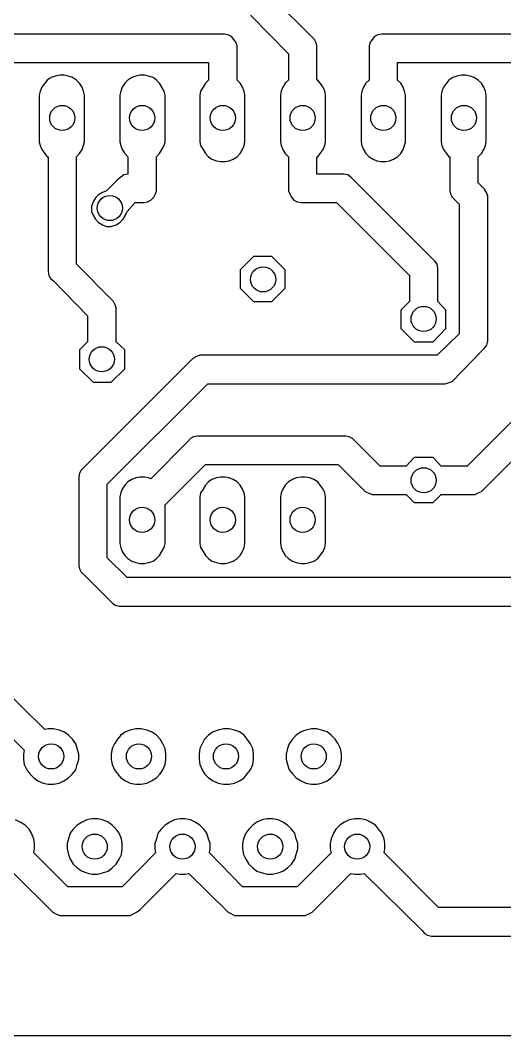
# Model space of a CAD drawing. Extents: x -4463 to -4217, y -2637 to -2584.
# Drawn here: x -4410.53 to -4395.13, y -2637.39 to -2605.13 of the extents above; entities that cross this region are included whole.
import ezdxf

# ---------------------------------------------------------------- set-up
doc = ezdxf.new("R2010")
doc.units = 0
doc.header["$MEASUREMENT"] = 0
for name, color, linetype in [('OBRYS', 7, 'Continuous'), ('SCIEZKI', 3, 'Continuous'), ('WIERCENIA', 10, 'Continuous')]:
    doc.layers.add(name, color=color, linetype=linetype)

msp = doc.modelspace()

# ---------------------------------------------------------------- linework, layer by layer
at = {"layer": 'OBRYS'}
msp.add_line((-4346.426, -2637.392), (-4461.793, -2637.392), dxfattribs=at)
msp.add_line((-4346.426, -2637.392), (-4461.793, -2637.392), dxfattribs=at)
at = {"layer": 'SCIEZKI'}
for p, q in [((-4401.18, -2605.74), (-4402.764, -2604.157)), ((-4403.217, -2604.961), (-4402.01, -2606.193)), ((-4404.046, -2605.565), (-4419.508, -2605.565)), ((-4403.921, -2605.59), (-4404.046, -2605.565)), ((-4403.82, -2605.64), (-4403.921, -2605.59)), ((-4403.745, -2605.74), (-4403.82, -2605.64)), ((-4403.669, -2605.841), (-4403.745, -2605.74)), ((-4401.13, -2605.841), (-4401.18, -2605.74)), ((-4399.345, -2605.74), (-4399.421, -2605.841)), ((-4399.27, -2605.64), (-4399.345, -2605.74)), ((-4399.169, -2605.59), (-4399.27, -2605.64)), ((-4399.044, -2605.565), (-4399.169, -2605.59)), ((-4391.678, -2605.565), (-4399.044, -2605.565)), ((-4403.644, -2605.942), (-4403.669, -2605.841)), ((-4403.644, -2607.023), (-4403.644, -2605.942)), ((-4401.105, -2605.942), (-4401.13, -2605.841)), ((-4401.105, -2607.023), (-4401.105, -2605.942)), ((-4399.421, -2605.841), (-4399.446, -2605.942)), ((-4399.446, -2605.942), (-4399.446, -2607.023)), ((-4402.01, -2606.193), (-4402.01, -2607.023)), ((-4419.256, -2606.47), (-4404.549, -2606.47)), ((-4404.549, -2606.47), (-4404.549, -2607.023)), ((-4398.541, -2607.023), (-4398.541, -2606.47)), ((-4398.541, -2606.47), (-4391.426, -2606.47)), ((-4409.678, -2607.023), (-4409.753, -2607.123)), ((-4409.552, -2606.947), (-4409.678, -2607.023)), ((-4409.426, -2606.897), (-4409.552, -2606.947)), ((-4409.276, -2606.872), (-4409.426, -2606.897)), ((-4409.15, -2606.872), (-4409.276, -2606.872)), ((-4408.999, -2606.897), (-4409.15, -2606.872)), ((-4408.873, -2606.947), (-4408.999, -2606.897)), ((-4408.748, -2607.023), (-4408.873, -2606.947)), ((-4408.647, -2607.123), (-4408.748, -2607.023)), ((-4407.114, -2607.023), (-4407.214, -2607.123)), ((-4406.988, -2606.947), (-4407.114, -2607.023)), ((-4406.862, -2606.897), (-4406.988, -2606.947)), ((-4406.736, -2606.872), (-4406.862, -2606.897)), ((-4406.586, -2606.872), (-4406.736, -2606.872)), ((-4406.46, -2606.897), (-4406.586, -2606.872)), ((-4406.309, -2606.947), (-4406.46, -2606.897)), ((-4406.208, -2607.023), (-4406.309, -2606.947)), ((-4406.108, -2607.123), (-4406.208, -2607.023)), ((-4404.549, -2607.023), (-4404.65, -2607.123)), ((-4404.549, -2607.023), (-4404.549, -2607.023)), ((-4403.544, -2607.123), (-4403.644, -2607.023)), ((-4403.644, -2607.023), (-4403.644, -2607.023)), ((-4402.01, -2607.023), (-4402.111, -2607.123)), ((-4402.01, -2607.023), (-4402.01, -2607.023)), ((-4401.08, -2607.023), (-4401.105, -2607.023)), ((-4401.005, -2607.123), (-4401.08, -2607.023)), ((-4399.446, -2607.023), (-4399.546, -2607.123)), ((-4399.446, -2607.023), (-4399.446, -2607.023)), ((-4398.44, -2607.123), (-4398.541, -2607.023)), ((-4398.541, -2607.023), (-4398.541, -2607.023)), ((-4396.907, -2607.023), (-4396.982, -2607.123)), ((-4396.781, -2606.947), (-4396.907, -2607.023)), ((-4396.655, -2606.897), (-4396.781, -2606.947)), ((-4396.504, -2606.872), (-4396.655, -2606.897)), ((-4396.379, -2606.872), (-4396.504, -2606.872)), ((-4396.228, -2606.897), (-4396.379, -2606.872)), ((-4396.102, -2606.947), (-4396.228, -2606.897)), ((-4395.977, -2607.023), (-4396.102, -2606.947)), ((-4395.876, -2607.123), (-4395.977, -2607.023)), ((-4409.904, -2607.375), (-4409.929, -2607.5)), ((-4409.854, -2607.249), (-4409.904, -2607.375)), ((-4409.753, -2607.123), (-4409.854, -2607.249)), ((-4408.572, -2607.249), (-4408.647, -2607.123)), ((-4408.521, -2607.375), (-4408.572, -2607.249)), ((-4408.496, -2607.5), (-4408.521, -2607.375)), ((-4407.34, -2607.375), (-4407.365, -2607.5)), ((-4407.29, -2607.249), (-4407.34, -2607.375)), ((-4407.214, -2607.123), (-4407.29, -2607.249)), ((-4406.033, -2607.249), (-4406.108, -2607.123)), ((-4405.957, -2607.375), (-4406.033, -2607.249)), ((-4405.932, -2607.5), (-4405.957, -2607.375)), ((-4404.801, -2607.375), (-4404.826, -2607.5)), ((-4404.725, -2607.249), (-4404.801, -2607.375)), ((-4404.65, -2607.123), (-4404.725, -2607.249)), ((-4403.468, -2607.249), (-4403.544, -2607.123)), ((-4403.418, -2607.375), (-4403.468, -2607.249)), ((-4403.393, -2607.5), (-4403.418, -2607.375)), ((-4402.236, -2607.375), (-4402.262, -2607.5)), ((-4402.186, -2607.249), (-4402.236, -2607.375)), ((-4402.111, -2607.123), (-4402.186, -2607.249)), ((-4400.904, -2607.249), (-4401.005, -2607.123)), ((-4400.854, -2607.375), (-4400.904, -2607.249)), ((-4400.829, -2607.5), (-4400.854, -2607.375)), ((-4399.672, -2607.375), (-4399.697, -2607.5)), ((-4399.622, -2607.249), (-4399.672, -2607.375)), ((-4399.546, -2607.123), (-4399.622, -2607.249)), ((-4398.365, -2607.249), (-4398.44, -2607.123)), ((-4398.315, -2607.375), (-4398.365, -2607.249)), ((-4398.289, -2607.5), (-4398.315, -2607.375)), ((-4397.133, -2607.375), (-4397.158, -2607.5)), ((-4397.083, -2607.249), (-4397.133, -2607.375)), ((-4396.982, -2607.123), (-4397.083, -2607.249)), ((-4395.801, -2607.249), (-4395.876, -2607.123)), ((-4395.75, -2607.375), (-4395.801, -2607.249)), ((-4395.725, -2607.5), (-4395.75, -2607.375)), ((-4409.929, -2607.5), (-4409.929, -2608.984)), ((-4408.496, -2608.984), (-4408.496, -2607.5)), ((-4407.365, -2607.5), (-4407.365, -2608.984)), ((-4405.932, -2608.984), (-4405.932, -2607.5)), ((-4404.826, -2607.5), (-4404.826, -2608.984)), ((-4403.393, -2608.984), (-4403.393, -2607.5)), ((-4402.262, -2607.5), (-4402.262, -2608.984)), ((-4400.829, -2608.984), (-4400.829, -2607.5)), ((-4399.697, -2607.5), (-4399.697, -2608.984)), ((-4398.289, -2608.984), (-4398.289, -2607.5)), ((-4397.158, -2607.5), (-4397.158, -2608.984)), ((-4395.725, -2608.984), (-4395.725, -2607.5)), ((-4409.929, -2608.984), (-4409.904, -2609.109)), ((-4408.521, -2609.109), (-4408.496, -2608.984)), ((-4408.496, -2608.984), (-4408.496, -2608.984)), ((-4407.365, -2608.984), (-4407.34, -2609.109)), ((-4405.957, -2609.109), (-4405.932, -2608.984)), ((-4405.932, -2608.984), (-4405.932, -2608.984)), ((-4404.826, -2608.984), (-4404.801, -2609.109)), ((-4403.418, -2609.109), (-4403.393, -2608.984)), ((-4402.262, -2608.984), (-4402.236, -2609.109)), ((-4400.854, -2609.109), (-4400.829, -2608.984)), ((-4399.697, -2608.984), (-4399.672, -2609.109)), ((-4398.315, -2609.109), (-4398.289, -2608.984)), ((-4398.289, -2608.984), (-4398.289, -2608.984)), ((-4397.158, -2608.984), (-4397.133, -2609.109)), ((-4395.75, -2609.109), (-4395.725, -2608.984)), ((-4409.904, -2609.109), (-4409.854, -2609.235)), ((-4409.854, -2609.235), (-4409.753, -2609.361)), ((-4408.647, -2609.361), (-4408.572, -2609.235)), ((-4408.572, -2609.235), (-4408.521, -2609.109)), ((-4407.34, -2609.109), (-4407.29, -2609.235)), ((-4407.29, -2609.235), (-4407.214, -2609.361)), ((-4406.108, -2609.361), (-4406.033, -2609.235)), ((-4406.033, -2609.235), (-4405.957, -2609.109)), ((-4404.801, -2609.109), (-4404.725, -2609.235)), ((-4404.725, -2609.235), (-4404.65, -2609.361)), ((-4403.544, -2609.361), (-4403.468, -2609.235)), ((-4403.468, -2609.235), (-4403.418, -2609.109)), ((-4402.236, -2609.109), (-4402.186, -2609.235)), ((-4402.186, -2609.235), (-4402.111, -2609.361)), ((-4401.005, -2609.361), (-4400.904, -2609.235)), ((-4400.904, -2609.235), (-4400.854, -2609.109)), ((-4399.672, -2609.109), (-4399.622, -2609.235)), ((-4399.622, -2609.235), (-4399.546, -2609.361)), ((-4398.44, -2609.361), (-4398.365, -2609.235)), ((-4398.365, -2609.235), (-4398.315, -2609.109)), ((-4397.133, -2609.109), (-4397.083, -2609.235)), ((-4397.083, -2609.235), (-4396.982, -2609.361)), ((-4395.876, -2609.361), (-4395.801, -2609.235)), ((-4395.801, -2609.235), (-4395.75, -2609.109)), ((-4409.753, -2609.361), (-4409.678, -2609.461)), ((-4409.678, -2609.461), (-4409.653, -2609.461)), ((-4409.653, -2609.461), (-4409.653, -2613.107)), ((-4408.748, -2609.461), (-4408.647, -2609.361)), ((-4408.748, -2612.88), (-4408.748, -2609.461)), ((-4408.748, -2609.461), (-4408.748, -2609.461)), ((-4407.214, -2609.361), (-4407.114, -2609.461)), ((-4407.114, -2609.461), (-4407.114, -2609.461)), ((-4407.114, -2609.461), (-4407.114, -2610.014)), ((-4406.208, -2609.461), (-4406.108, -2609.361)), ((-4406.208, -2610.542), (-4406.208, -2609.461)), ((-4406.208, -2609.461), (-4406.208, -2609.461)), ((-4404.65, -2609.361), (-4404.549, -2609.461)), ((-4404.549, -2609.461), (-4404.449, -2609.537)), ((-4404.449, -2609.537), (-4404.298, -2609.587)), ((-4404.298, -2609.587), (-4404.172, -2609.612)), ((-4404.172, -2609.612), (-4404.021, -2609.612)), ((-4404.021, -2609.612), (-4403.896, -2609.587)), ((-4403.896, -2609.587), (-4403.77, -2609.537)), ((-4403.77, -2609.537), (-4403.644, -2609.461)), ((-4403.644, -2609.461), (-4403.544, -2609.361)), ((-4402.111, -2609.361), (-4402.01, -2609.461)), ((-4402.01, -2609.461), (-4402.01, -2609.461)), ((-4402.01, -2609.461), (-4402.01, -2610.542)), ((-4401.105, -2610.014), (-4401.105, -2609.461)), ((-4401.105, -2609.461), (-4401.08, -2609.461)), ((-4401.08, -2609.461), (-4401.005, -2609.361)), ((-4399.546, -2609.361), (-4399.446, -2609.461)), ((-4399.446, -2609.461), (-4399.32, -2609.537)), ((-4399.32, -2609.537), (-4399.194, -2609.587)), ((-4399.194, -2609.587), (-4399.069, -2609.612)), ((-4399.069, -2609.612), (-4398.918, -2609.612)), ((-4398.918, -2609.612), (-4398.792, -2609.587)), ((-4398.792, -2609.587), (-4398.666, -2609.537)), ((-4398.666, -2609.537), (-4398.541, -2609.461)), ((-4398.541, -2609.461), (-4398.44, -2609.361)), ((-4396.982, -2609.361), (-4396.907, -2609.461)), ((-4396.907, -2609.461), (-4396.882, -2609.461)), ((-4396.882, -2609.461), (-4396.882, -2610.542)), ((-4395.977, -2609.461), (-4395.876, -2609.361)), ((-4395.977, -2610.291), (-4395.977, -2609.461)), ((-4395.977, -2609.461), (-4395.977, -2609.461)), ((-4407.44, -2610.19), (-4407.792, -2610.542)), ((-4407.34, -2610.115), (-4407.44, -2610.19)), ((-4407.239, -2610.039), (-4407.34, -2610.115)), ((-4407.139, -2610.014), (-4407.239, -2610.039)), ((-4407.114, -2610.014), (-4407.139, -2610.014)), ((-4400.25, -2610.014), (-4401.105, -2610.014)), ((-4400.125, -2610.039), (-4400.25, -2610.014)), ((-4400.024, -2610.115), (-4400.125, -2610.039)), ((-4397.359, -2612.78), (-4400.024, -2610.115)), ((-4395.775, -2610.492), (-4395.977, -2610.291)), ((-4407.918, -2610.593), (-4408.044, -2610.668)), ((-4407.792, -2610.542), (-4407.918, -2610.593)), ((-4406.284, -2610.743), (-4406.234, -2610.643)), ((-4406.234, -2610.643), (-4406.208, -2610.542)), ((-4402.01, -2610.542), (-4401.96, -2610.643)), ((-4401.96, -2610.643), (-4401.91, -2610.743)), ((-4396.882, -2610.542), (-4396.856, -2610.643)), ((-4396.856, -2610.643), (-4396.806, -2610.743)), ((-4395.7, -2610.618), (-4395.775, -2610.492)), ((-4395.675, -2610.718), (-4395.7, -2610.618)), ((-4408.22, -2610.894), (-4408.27, -2611.045)), ((-4408.144, -2610.768), (-4408.22, -2610.894)), ((-4408.044, -2610.668), (-4408.144, -2610.768)), ((-4407.139, -2611.196), (-4406.887, -2610.919)), ((-4406.887, -2610.919), (-4406.586, -2610.919)), ((-4406.586, -2610.919), (-4406.485, -2610.894)), ((-4406.485, -2610.894), (-4406.384, -2610.844)), ((-4406.384, -2610.844), (-4406.284, -2610.743)), ((-4401.91, -2610.743), (-4401.834, -2610.844)), ((-4401.834, -2610.844), (-4401.734, -2610.894)), ((-4401.734, -2610.894), (-4401.608, -2610.919)), ((-4401.608, -2610.919), (-4400.477, -2610.919)), ((-4400.477, -2610.919), (-4398.164, -2613.232)), ((-4396.806, -2610.743), (-4396.706, -2610.844)), ((-4396.706, -2610.844), (-4396.706, -2610.844)), ((-4396.706, -2610.844), (-4396.58, -2610.97)), ((-4396.58, -2610.97), (-4396.58, -2615.093)), ((-4395.675, -2615.319), (-4395.675, -2610.718)), ((-4408.27, -2611.045), (-4408.27, -2611.196)), ((-4408.27, -2611.196), (-4408.22, -2611.322)), ((-4407.189, -2611.322), (-4407.139, -2611.196)), ((-4408.22, -2611.322), (-4408.144, -2611.447)), ((-4408.144, -2611.447), (-4408.044, -2611.548)), ((-4408.044, -2611.548), (-4407.918, -2611.623)), ((-4407.491, -2611.623), (-4407.365, -2611.548)), ((-4407.365, -2611.548), (-4407.264, -2611.447)), ((-4407.264, -2611.447), (-4407.189, -2611.322)), ((-4407.918, -2611.623), (-4407.792, -2611.674)), ((-4407.792, -2611.674), (-4407.641, -2611.674)), ((-4407.641, -2611.674), (-4407.491, -2611.623)), ((-4407.566, -2614.062), (-4408.748, -2612.88)), ((-4403.116, -2612.629), (-4403.544, -2613.056)), ((-4402.538, -2612.629), (-4403.116, -2612.629)), ((-4402.111, -2613.056), (-4402.538, -2612.629)), ((-4397.284, -2612.88), (-4397.359, -2612.78)), ((-4397.259, -2613.006), (-4397.284, -2612.88)), ((-4409.653, -2613.107), (-4409.628, -2613.232)), ((-4403.544, -2613.056), (-4403.544, -2613.634)), ((-4403.544, -2613.056), (-4403.544, -2613.056)), ((-4402.111, -2613.634), (-4402.111, -2613.056)), ((-4397.259, -2614.062), (-4397.259, -2613.006)), ((-4409.628, -2613.232), (-4409.577, -2613.333)), ((-4409.577, -2613.333), (-4409.477, -2613.408)), ((-4409.477, -2613.408), (-4408.396, -2614.514)), ((-4398.164, -2613.232), (-4398.164, -2614.062)), ((-4403.544, -2613.634), (-4403.116, -2614.062)), ((-4402.538, -2614.062), (-4402.111, -2613.634)), ((-4407.516, -2614.162), (-4407.566, -2614.062)), ((-4407.491, -2614.263), (-4407.516, -2614.162)), ((-4403.116, -2614.062), (-4402.538, -2614.062)), ((-4398.164, -2614.062), (-4398.44, -2614.338)), ((-4397.007, -2614.338), (-4397.259, -2614.062)), ((-4408.396, -2614.514), (-4408.396, -2615.344)), ((-4407.491, -2615.344), (-4407.491, -2614.263)), ((-4398.44, -2614.338), (-4398.44, -2614.917)), ((-4398.44, -2614.338), (-4398.44, -2614.338)), ((-4397.007, -2614.917), (-4397.007, -2614.338)), ((-4391.828, -2614.791), (-4396.328, -2619.291)), ((-4398.44, -2614.917), (-4398.013, -2615.344)), ((-4397.409, -2615.344), (-4397.007, -2614.917)), ((-4396.58, -2615.093), (-4397.284, -2615.771)), ((-4408.396, -2615.344), (-4408.647, -2615.595)), ((-4407.214, -2615.595), (-4407.491, -2615.344)), ((-4398.013, -2615.344), (-4397.409, -2615.344)), ((-4395.775, -2615.545), (-4395.7, -2615.445)), ((-4395.7, -2615.445), (-4395.675, -2615.319)), ((-4408.647, -2615.595), (-4408.647, -2616.199)), ((-4407.214, -2616.199), (-4407.214, -2615.595)), ((-4404.826, -2615.771), (-4404.951, -2615.822)), ((-4397.284, -2615.771), (-4404.826, -2615.771)), ((-4396.806, -2616.601), (-4395.851, -2615.621)), ((-4395.876, -2620.095), (-4391.275, -2615.52)), ((-4395.851, -2615.621), (-4395.775, -2615.545)), ((-4405.127, -2615.947), (-4408.597, -2619.417)), ((-4405.052, -2615.872), (-4405.127, -2615.947)), ((-4405.127, -2615.947), (-4405.127, -2615.947)), ((-4404.951, -2615.822), (-4405.052, -2615.872)), ((-4408.647, -2616.199), (-4408.22, -2616.626)), ((-4407.641, -2616.626), (-4407.214, -2616.199)), ((-4408.22, -2616.626), (-4407.641, -2616.626)), ((-4407.767, -2619.869), (-4404.574, -2616.676)), ((-4404.574, -2616.676), (-4397.032, -2616.676)), ((-4397.032, -2616.676), (-4396.932, -2616.651)), ((-4396.932, -2616.651), (-4396.806, -2616.601)), ((-4405.027, -2618.361), (-4405.127, -2618.411)), ((-4404.901, -2618.336), (-4405.027, -2618.361)), ((-4400.175, -2618.336), (-4404.901, -2618.336)), ((-4400.074, -2618.361), (-4400.175, -2618.336)), ((-4399.974, -2618.411), (-4400.074, -2618.361)), ((-4405.203, -2618.512), (-4406.384, -2619.693)), ((-4405.127, -2618.411), (-4405.203, -2618.512)), ((-4399.094, -2619.291), (-4399.974, -2618.411)), ((-4398.013, -2619.014), (-4398.264, -2619.291)), ((-4397.409, -2619.014), (-4398.013, -2619.014)), ((-4397.158, -2619.291), (-4397.409, -2619.014)), ((-4405.932, -2620.523), (-4404.65, -2619.241)), ((-4404.65, -2619.241), (-4400.426, -2619.241)), ((-4400.426, -2619.241), (-4399.572, -2620.095)), ((-4398.264, -2619.291), (-4399.094, -2619.291)), ((-4396.328, -2619.291), (-4397.158, -2619.291)), ((-4408.647, -2619.517), (-4408.672, -2619.618)), ((-4408.672, -2619.618), (-4408.672, -2622.459)), ((-4408.597, -2619.417), (-4408.647, -2619.517)), ((-4406.862, -2619.668), (-4406.988, -2619.718)), ((-4406.736, -2619.643), (-4406.862, -2619.668)), ((-4406.586, -2619.643), (-4406.736, -2619.643)), ((-4406.46, -2619.668), (-4406.586, -2619.643)), ((-4406.384, -2619.693), (-4406.46, -2619.668)), ((-4404.298, -2619.668), (-4404.449, -2619.718)), ((-4404.172, -2619.643), (-4404.298, -2619.668)), ((-4404.021, -2619.643), (-4404.172, -2619.643)), ((-4403.896, -2619.668), (-4404.021, -2619.643)), ((-4403.77, -2619.718), (-4403.896, -2619.668)), ((-4401.759, -2619.668), (-4401.884, -2619.718)), ((-4401.608, -2619.643), (-4401.759, -2619.668)), ((-4401.482, -2619.643), (-4401.608, -2619.643)), ((-4401.331, -2619.668), (-4401.482, -2619.643)), ((-4401.206, -2619.718), (-4401.331, -2619.668)), ((-4407.767, -2622.207), (-4407.767, -2619.869)), ((-4407.214, -2619.894), (-4407.29, -2620.02)), ((-4407.114, -2619.794), (-4407.214, -2619.894)), ((-4406.988, -2619.718), (-4407.114, -2619.794)), ((-4404.65, -2619.894), (-4404.725, -2620.02)), ((-4404.549, -2619.794), (-4404.65, -2619.894)), ((-4404.449, -2619.718), (-4404.549, -2619.794)), ((-4403.644, -2619.794), (-4403.77, -2619.718)), ((-4403.544, -2619.894), (-4403.644, -2619.794)), ((-4403.468, -2620.02), (-4403.544, -2619.894)), ((-4402.111, -2619.894), (-4402.186, -2620.02)), ((-4402.01, -2619.794), (-4402.111, -2619.894)), ((-4401.884, -2619.718), (-4402.01, -2619.794)), ((-4401.08, -2619.794), (-4401.206, -2619.718)), ((-4401.005, -2619.894), (-4401.08, -2619.794)), ((-4400.904, -2620.02), (-4401.005, -2619.894)), ((-4407.34, -2620.146), (-4407.365, -2620.271)), ((-4407.365, -2620.271), (-4407.365, -2621.755)), ((-4407.29, -2620.02), (-4407.34, -2620.146)), ((-4404.801, -2620.146), (-4404.826, -2620.271)), ((-4404.826, -2620.271), (-4404.826, -2621.755)), ((-4404.725, -2620.02), (-4404.801, -2620.146)), ((-4403.418, -2620.146), (-4403.468, -2620.02)), ((-4403.393, -2620.271), (-4403.418, -2620.146)), ((-4403.393, -2621.755), (-4403.393, -2620.271)), ((-4402.236, -2620.146), (-4402.262, -2620.271)), ((-4402.262, -2620.271), (-4402.262, -2621.755)), ((-4402.186, -2620.02), (-4402.236, -2620.146)), ((-4400.854, -2620.146), (-4400.904, -2620.02)), ((-4400.829, -2620.271), (-4400.854, -2620.146)), ((-4400.829, -2621.755), (-4400.829, -2620.271)), ((-4399.572, -2620.095), (-4399.471, -2620.146)), ((-4399.471, -2620.146), (-4399.345, -2620.196)), ((-4399.345, -2620.196), (-4398.264, -2620.196)), ((-4398.264, -2620.196), (-4398.013, -2620.447)), ((-4397.409, -2620.447), (-4397.158, -2620.196)), ((-4397.158, -2620.196), (-4396.077, -2620.196)), ((-4396.077, -2620.196), (-4395.977, -2620.146)), ((-4395.977, -2620.146), (-4395.876, -2620.095)), ((-4405.932, -2621.755), (-4405.932, -2620.523)), ((-4398.013, -2620.447), (-4397.409, -2620.447)), ((-4407.365, -2621.755), (-4407.34, -2621.88)), ((-4407.34, -2621.88), (-4407.29, -2622.006)), ((-4406.033, -2622.006), (-4405.957, -2621.88)), ((-4405.957, -2621.88), (-4405.932, -2621.755)), ((-4405.932, -2621.755), (-4405.932, -2621.755)), ((-4404.826, -2621.755), (-4404.801, -2621.88)), ((-4404.801, -2621.88), (-4404.725, -2622.006)), ((-4403.468, -2622.006), (-4403.418, -2621.88)), ((-4403.418, -2621.88), (-4403.393, -2621.755)), ((-4403.393, -2621.755), (-4403.393, -2621.755)), ((-4402.262, -2621.755), (-4402.236, -2621.88)), ((-4402.236, -2621.88), (-4402.186, -2622.006)), ((-4400.904, -2622.006), (-4400.854, -2621.88)), ((-4400.854, -2621.88), (-4400.829, -2621.755)), ((-4400.829, -2621.755), (-4400.829, -2621.755)), ((-4407.139, -2622.836), (-4407.767, -2622.207)), ((-4407.29, -2622.006), (-4407.214, -2622.132)), ((-4407.214, -2622.132), (-4407.114, -2622.232)), ((-4407.114, -2622.232), (-4406.988, -2622.308)), ((-4406.309, -2622.308), (-4406.208, -2622.232)), ((-4406.208, -2622.232), (-4406.108, -2622.132)), ((-4406.108, -2622.132), (-4406.033, -2622.006)), ((-4404.725, -2622.006), (-4404.65, -2622.132)), ((-4404.65, -2622.132), (-4404.549, -2622.232)), ((-4404.549, -2622.232), (-4404.449, -2622.308)), ((-4403.77, -2622.308), (-4403.644, -2622.232)), ((-4403.644, -2622.232), (-4403.544, -2622.132)), ((-4403.544, -2622.132), (-4403.468, -2622.006)), ((-4402.186, -2622.006), (-4402.111, -2622.132)), ((-4402.111, -2622.132), (-4402.01, -2622.232)), ((-4402.01, -2622.232), (-4401.884, -2622.308)), ((-4401.206, -2622.308), (-4401.08, -2622.232)), ((-4401.08, -2622.232), (-4401.005, -2622.132)), ((-4401.005, -2622.132), (-4400.904, -2622.006)), ((-4408.672, -2622.459), (-4408.647, -2622.559)), ((-4408.647, -2622.559), (-4408.597, -2622.66)), ((-4406.988, -2622.308), (-4406.862, -2622.358)), ((-4406.862, -2622.358), (-4406.736, -2622.383)), ((-4406.736, -2622.383), (-4406.586, -2622.383)), ((-4406.586, -2622.383), (-4406.46, -2622.358)), ((-4406.46, -2622.358), (-4406.309, -2622.308)), ((-4404.449, -2622.308), (-4404.298, -2622.358)), ((-4404.298, -2622.358), (-4404.172, -2622.383)), ((-4404.172, -2622.383), (-4404.021, -2622.383)), ((-4404.021, -2622.383), (-4403.896, -2622.358)), ((-4403.896, -2622.358), (-4403.77, -2622.308)), ((-4401.884, -2622.308), (-4401.759, -2622.358)), ((-4401.759, -2622.358), (-4401.608, -2622.383)), ((-4401.608, -2622.383), (-4401.482, -2622.383)), ((-4401.482, -2622.383), (-4401.331, -2622.358)), ((-4401.331, -2622.358), (-4401.206, -2622.308)), ((-4408.597, -2622.66), (-4408.496, -2622.76)), ((-4408.496, -2622.76), (-4408.496, -2622.76)), ((-4408.496, -2622.76), (-4407.692, -2623.565)), ((-4388.259, -2622.836), (-4407.139, -2622.836)), ((-4407.692, -2623.565), (-4407.692, -2623.565)), ((-4407.692, -2623.565), (-4407.616, -2623.64)), ((-4407.616, -2623.64), (-4407.516, -2623.716)), ((-4407.516, -2623.716), (-4407.39, -2623.741)), ((-4407.39, -2623.741), (-4388.007, -2623.741)), ((-4409.753, -2627.663), (-4411.312, -2626.129)), ((-4412.041, -2626.682), (-4410.407, -2628.316)), ((-4409.653, -2627.637), (-4409.753, -2627.663)), ((-4409.477, -2627.637), (-4409.653, -2627.637)), ((-4409.301, -2627.688), (-4409.477, -2627.637)), ((-4409.15, -2627.738), (-4409.301, -2627.688)), ((-4408.999, -2627.839), (-4409.15, -2627.738)), ((-4407.189, -2627.738), (-4407.34, -2627.839)), ((-4407.038, -2627.688), (-4407.189, -2627.738)), ((-4406.862, -2627.637), (-4407.038, -2627.688)), ((-4406.686, -2627.637), (-4406.862, -2627.637)), ((-4406.51, -2627.688), (-4406.686, -2627.637)), ((-4406.359, -2627.738), (-4406.51, -2627.688)), ((-4406.208, -2627.839), (-4406.359, -2627.738)), ((-4404.398, -2627.738), (-4404.549, -2627.839)), ((-4404.248, -2627.688), (-4404.398, -2627.738)), ((-4404.072, -2627.637), (-4404.248, -2627.688)), ((-4403.896, -2627.637), (-4404.072, -2627.637)), ((-4403.72, -2627.688), (-4403.896, -2627.637)), ((-4403.569, -2627.738), (-4403.72, -2627.688)), ((-4403.418, -2627.839), (-4403.569, -2627.738)), ((-4401.608, -2627.738), (-4401.759, -2627.839)), ((-4401.457, -2627.688), (-4401.608, -2627.738)), ((-4401.281, -2627.637), (-4401.457, -2627.688)), ((-4401.105, -2627.637), (-4401.281, -2627.637)), ((-4400.954, -2627.688), (-4401.105, -2627.637)), ((-4400.778, -2627.738), (-4400.954, -2627.688)), ((-4400.653, -2627.839), (-4400.778, -2627.738)), ((-4408.873, -2627.964), (-4408.999, -2627.839)), ((-4408.773, -2628.115), (-4408.873, -2627.964)), ((-4407.44, -2627.964), (-4407.541, -2628.115)), ((-4407.34, -2627.839), (-4407.44, -2627.964)), ((-4406.083, -2627.964), (-4406.208, -2627.839)), ((-4406.007, -2628.115), (-4406.083, -2627.964)), ((-4404.675, -2627.964), (-4404.75, -2628.115)), ((-4404.549, -2627.839), (-4404.675, -2627.964)), ((-4403.317, -2627.964), (-4403.418, -2627.839)), ((-4403.217, -2628.115), (-4403.317, -2627.964)), ((-4401.884, -2627.964), (-4401.985, -2628.115)), ((-4401.759, -2627.839), (-4401.884, -2627.964)), ((-4400.527, -2627.964), (-4400.653, -2627.839)), ((-4400.426, -2628.115), (-4400.527, -2627.964)), ((-4410.407, -2628.316), (-4410.432, -2628.442)), ((-4408.722, -2628.266), (-4408.773, -2628.115)), ((-4408.672, -2628.442), (-4408.722, -2628.266)), ((-4407.616, -2628.266), (-4407.641, -2628.442)), ((-4407.541, -2628.115), (-4407.616, -2628.266)), ((-4405.932, -2628.266), (-4406.007, -2628.115)), ((-4405.907, -2628.442), (-4405.932, -2628.266)), ((-4404.826, -2628.266), (-4404.851, -2628.442)), ((-4404.75, -2628.115), (-4404.826, -2628.266)), ((-4403.141, -2628.266), (-4403.217, -2628.115)), ((-4403.116, -2628.442), (-4403.141, -2628.266)), ((-4402.035, -2628.266), (-4402.086, -2628.442)), ((-4401.985, -2628.115), (-4402.035, -2628.266)), ((-4400.351, -2628.266), (-4400.426, -2628.115)), ((-4400.326, -2628.442), (-4400.351, -2628.266)), ((-4410.432, -2628.442), (-4410.432, -2628.618)), ((-4410.432, -2628.618), (-4410.407, -2628.769)), ((-4408.722, -2628.769), (-4408.672, -2628.618)), ((-4408.672, -2628.618), (-4408.672, -2628.442)), ((-4407.641, -2628.442), (-4407.641, -2628.618)), ((-4407.641, -2628.442), (-4407.641, -2628.442)), ((-4407.641, -2628.618), (-4407.616, -2628.769)), ((-4405.932, -2628.769), (-4405.907, -2628.618)), ((-4405.907, -2628.618), (-4405.907, -2628.442)), ((-4404.851, -2628.442), (-4404.851, -2628.618)), ((-4404.851, -2628.442), (-4404.851, -2628.442)), ((-4404.851, -2628.618), (-4404.826, -2628.769)), ((-4403.141, -2628.769), (-4403.116, -2628.618)), ((-4403.116, -2628.618), (-4403.116, -2628.442)), ((-4402.086, -2628.442), (-4402.086, -2628.618)), ((-4402.086, -2628.442), (-4402.086, -2628.442)), ((-4402.086, -2628.618), (-4402.035, -2628.769)), ((-4400.351, -2628.769), (-4400.326, -2628.618)), ((-4400.326, -2628.618), (-4400.326, -2628.442)), ((-4410.407, -2628.769), (-4410.331, -2628.945)), ((-4410.331, -2628.945), (-4410.231, -2629.07)), ((-4408.873, -2629.07), (-4408.773, -2628.945)), ((-4408.773, -2628.945), (-4408.722, -2628.769)), ((-4407.616, -2628.769), (-4407.541, -2628.945)), ((-4407.541, -2628.945), (-4407.44, -2629.07)), ((-4406.083, -2629.07), (-4406.007, -2628.945)), ((-4406.007, -2628.945), (-4405.932, -2628.769)), ((-4404.826, -2628.769), (-4404.75, -2628.945)), ((-4404.75, -2628.945), (-4404.675, -2629.07)), ((-4403.317, -2629.07), (-4403.217, -2628.945)), ((-4403.217, -2628.945), (-4403.141, -2628.769)), ((-4402.035, -2628.769), (-4401.985, -2628.945)), ((-4401.985, -2628.945), (-4401.884, -2629.07)), ((-4400.527, -2629.07), (-4400.426, -2628.945)), ((-4400.426, -2628.945), (-4400.351, -2628.769)), ((-4410.231, -2629.07), (-4410.105, -2629.196)), ((-4410.105, -2629.196), (-4409.979, -2629.297)), ((-4409.979, -2629.297), (-4409.804, -2629.372)), ((-4409.301, -2629.372), (-4409.15, -2629.297)), ((-4409.15, -2629.297), (-4408.999, -2629.196)), ((-4408.999, -2629.196), (-4408.873, -2629.07)), ((-4407.44, -2629.07), (-4407.34, -2629.196)), ((-4407.34, -2629.196), (-4407.189, -2629.297)), ((-4407.189, -2629.297), (-4407.038, -2629.372)), ((-4406.51, -2629.372), (-4406.359, -2629.297)), ((-4406.359, -2629.297), (-4406.208, -2629.196)), ((-4406.208, -2629.196), (-4406.083, -2629.07)), ((-4404.675, -2629.07), (-4404.549, -2629.196)), ((-4404.549, -2629.196), (-4404.398, -2629.297)), ((-4404.398, -2629.297), (-4404.248, -2629.372)), ((-4403.72, -2629.372), (-4403.569, -2629.297)), ((-4403.569, -2629.297), (-4403.418, -2629.196)), ((-4403.418, -2629.196), (-4403.317, -2629.07)), ((-4401.884, -2629.07), (-4401.759, -2629.196)), ((-4401.759, -2629.196), (-4401.608, -2629.297)), ((-4401.608, -2629.297), (-4401.457, -2629.372)), ((-4400.954, -2629.372), (-4400.778, -2629.297)), ((-4400.778, -2629.297), (-4400.653, -2629.196)), ((-4400.653, -2629.196), (-4400.527, -2629.07)), ((-4409.804, -2629.372), (-4409.653, -2629.397)), ((-4409.653, -2629.397), (-4409.477, -2629.397)), ((-4409.477, -2629.397), (-4409.301, -2629.372)), ((-4407.038, -2629.372), (-4406.862, -2629.397)), ((-4406.862, -2629.397), (-4406.686, -2629.397)), ((-4406.686, -2629.397), (-4406.51, -2629.372)), ((-4404.248, -2629.372), (-4404.072, -2629.397)), ((-4404.072, -2629.397), (-4403.896, -2629.397)), ((-4403.896, -2629.397), (-4403.72, -2629.372)), ((-4401.457, -2629.372), (-4401.281, -2629.397)), ((-4401.281, -2629.397), (-4401.105, -2629.397)), ((-4401.105, -2629.397), (-4400.954, -2629.372)), ((-4410.533, -2630.604), (-4410.683, -2630.529)), ((-4410.382, -2630.705), (-4410.533, -2630.604)), ((-4408.572, -2630.604), (-4408.722, -2630.705)), ((-4408.421, -2630.529), (-4408.572, -2630.604)), ((-4408.245, -2630.503), (-4408.421, -2630.529)), ((-4408.069, -2630.503), (-4408.245, -2630.503)), ((-4407.918, -2630.529), (-4408.069, -2630.503)), ((-4407.742, -2630.604), (-4407.918, -2630.529)), ((-4407.616, -2630.705), (-4407.742, -2630.604)), ((-4405.781, -2630.604), (-4405.932, -2630.705)), ((-4405.63, -2630.529), (-4405.781, -2630.604)), ((-4405.454, -2630.503), (-4405.63, -2630.529)), ((-4405.303, -2630.503), (-4405.454, -2630.503)), ((-4405.127, -2630.529), (-4405.303, -2630.503)), ((-4404.977, -2630.604), (-4405.127, -2630.529)), ((-4404.826, -2630.705), (-4404.977, -2630.604)), ((-4403.016, -2630.604), (-4403.141, -2630.705)), ((-4402.84, -2630.529), (-4403.016, -2630.604)), ((-4402.689, -2630.503), (-4402.84, -2630.529)), ((-4402.513, -2630.503), (-4402.689, -2630.503)), ((-4402.337, -2630.529), (-4402.513, -2630.503)), ((-4402.186, -2630.604), (-4402.337, -2630.529)), ((-4402.035, -2630.705), (-4402.186, -2630.604)), ((-4400.225, -2630.604), (-4400.376, -2630.705)), ((-4400.074, -2630.529), (-4400.225, -2630.604)), ((-4399.898, -2630.503), (-4400.074, -2630.529)), ((-4399.722, -2630.503), (-4399.898, -2630.503)), ((-4399.546, -2630.529), (-4399.722, -2630.503)), ((-4399.396, -2630.604), (-4399.546, -2630.529)), ((-4399.245, -2630.705), (-4399.396, -2630.604)), ((-4410.256, -2630.83), (-4410.382, -2630.705)), ((-4410.181, -2630.956), (-4410.256, -2630.83)), ((-4410.105, -2631.132), (-4410.181, -2630.956)), ((-4408.949, -2630.956), (-4408.999, -2631.132)), ((-4408.848, -2630.83), (-4408.949, -2630.956)), ((-4408.722, -2630.705), (-4408.848, -2630.83)), ((-4407.491, -2630.83), (-4407.616, -2630.705)), ((-4407.39, -2630.956), (-4407.491, -2630.83)), ((-4407.315, -2631.132), (-4407.39, -2630.956)), ((-4406.158, -2630.956), (-4406.208, -2631.132)), ((-4406.058, -2630.83), (-4406.158, -2630.956)), ((-4405.932, -2630.705), (-4406.058, -2630.83)), ((-4404.7, -2630.83), (-4404.826, -2630.705)), ((-4404.6, -2630.956), (-4404.7, -2630.83)), ((-4404.549, -2631.132), (-4404.6, -2630.956)), ((-4403.368, -2630.956), (-4403.443, -2631.132)), ((-4403.267, -2630.83), (-4403.368, -2630.956)), ((-4403.141, -2630.705), (-4403.267, -2630.83)), ((-4401.91, -2630.83), (-4402.035, -2630.705)), ((-4401.809, -2630.956), (-4401.91, -2630.83)), ((-4401.759, -2631.132), (-4401.809, -2630.956)), ((-4400.577, -2630.956), (-4400.653, -2631.132)), ((-4400.502, -2630.83), (-4400.577, -2630.956)), ((-4400.376, -2630.705), (-4400.502, -2630.83)), ((-4399.144, -2630.83), (-4399.245, -2630.705)), ((-4399.044, -2630.956), (-4399.144, -2630.83)), ((-4398.968, -2631.132), (-4399.044, -2630.956)), ((-4410.08, -2631.283), (-4410.105, -2631.132)), ((-4410.08, -2631.459), (-4410.08, -2631.283)), ((-4408.999, -2631.132), (-4409.049, -2631.283)), ((-4409.049, -2631.283), (-4409.049, -2631.459)), ((-4409.049, -2631.283), (-4409.049, -2631.283)), ((-4407.29, -2631.283), (-4407.315, -2631.132)), ((-4407.29, -2631.459), (-4407.29, -2631.283)), ((-4406.208, -2631.132), (-4406.259, -2631.283)), ((-4406.259, -2631.283), (-4406.259, -2631.459)), ((-4406.259, -2631.283), (-4406.259, -2631.283)), ((-4404.499, -2631.283), (-4404.549, -2631.132)), ((-4404.499, -2631.459), (-4404.499, -2631.283)), ((-4403.443, -2631.132), (-4403.468, -2631.283)), ((-4403.468, -2631.283), (-4403.468, -2631.459)), ((-4403.468, -2631.283), (-4403.468, -2631.283)), ((-4401.708, -2631.283), (-4401.759, -2631.132)), ((-4401.708, -2631.459), (-4401.708, -2631.283)), ((-4400.653, -2631.132), (-4400.678, -2631.283)), ((-4400.678, -2631.283), (-4400.678, -2631.459)), ((-4398.943, -2631.283), (-4398.968, -2631.132)), ((-4398.943, -2631.459), (-4398.943, -2631.283)), ((-4410.105, -2631.584), (-4410.08, -2631.459)), ((-4409.024, -2632.665), (-4410.105, -2631.584)), ((-4409.049, -2631.459), (-4408.999, -2631.635)), ((-4407.315, -2631.635), (-4407.29, -2631.459)), ((-4406.234, -2631.584), (-4407.29, -2632.665)), ((-4406.259, -2631.459), (-4406.234, -2631.584)), ((-4404.524, -2631.584), (-4404.499, -2631.459)), ((-4403.468, -2632.665), (-4404.524, -2631.584)), ((-4403.468, -2631.459), (-4403.443, -2631.635)), ((-4401.759, -2631.635), (-4401.708, -2631.459)), ((-4400.653, -2631.584), (-4401.734, -2632.665)), ((-4400.678, -2631.459), (-4400.653, -2631.584)), ((-4398.968, -2631.584), (-4398.943, -2631.459)), ((-4397.234, -2633.319), (-4398.968, -2631.584)), ((-4408.999, -2631.635), (-4408.949, -2631.786)), ((-4408.949, -2631.786), (-4408.848, -2631.936)), ((-4408.848, -2631.936), (-4408.722, -2632.062)), ((-4407.616, -2632.062), (-4407.491, -2631.936)), ((-4407.491, -2631.936), (-4407.39, -2631.786)), ((-4407.39, -2631.786), (-4407.315, -2631.635)), ((-4403.443, -2631.635), (-4403.368, -2631.786)), ((-4403.368, -2631.786), (-4403.267, -2631.936)), ((-4403.267, -2631.936), (-4403.141, -2632.062)), ((-4402.035, -2632.062), (-4401.91, -2631.936)), ((-4401.91, -2631.936), (-4401.809, -2631.786)), ((-4401.809, -2631.786), (-4401.759, -2631.635)), ((-4410.734, -2632.238), (-4409.502, -2633.47)), ((-4408.722, -2632.062), (-4408.572, -2632.163)), ((-4408.572, -2632.163), (-4408.421, -2632.213)), ((-4408.421, -2632.213), (-4408.245, -2632.263)), ((-4408.245, -2632.263), (-4408.069, -2632.263)), ((-4408.069, -2632.263), (-4407.918, -2632.213)), ((-4407.918, -2632.213), (-4407.742, -2632.163)), ((-4407.742, -2632.163), (-4407.616, -2632.062)), ((-4406.736, -2633.394), (-4405.58, -2632.238)), ((-4405.58, -2632.238), (-4405.454, -2632.263)), ((-4405.454, -2632.263), (-4405.303, -2632.263)), ((-4405.303, -2632.263), (-4405.178, -2632.238)), ((-4405.178, -2632.238), (-4403.921, -2633.47)), ((-4403.141, -2632.062), (-4403.016, -2632.163)), ((-4403.016, -2632.163), (-4402.84, -2632.213)), ((-4402.84, -2632.213), (-4402.689, -2632.263)), ((-4402.689, -2632.263), (-4402.513, -2632.263)), ((-4402.513, -2632.263), (-4402.337, -2632.213)), ((-4402.337, -2632.213), (-4402.186, -2632.163)), ((-4402.186, -2632.163), (-4402.035, -2632.062)), ((-4401.18, -2633.394), (-4400.024, -2632.238)), ((-4400.024, -2632.238), (-4399.898, -2632.263)), ((-4399.898, -2632.263), (-4399.722, -2632.263)), ((-4399.722, -2632.263), (-4399.597, -2632.238)), ((-4399.597, -2632.238), (-4397.761, -2634.048)), ((-4407.29, -2632.665), (-4409.024, -2632.665)), ((-4401.734, -2632.665), (-4403.468, -2632.665)), ((-4409.502, -2633.47), (-4409.401, -2633.52)), ((-4409.401, -2633.52), (-4409.276, -2633.57)), ((-4407.038, -2633.57), (-4406.938, -2633.52)), ((-4406.938, -2633.52), (-4406.837, -2633.47)), ((-4406.837, -2633.47), (-4406.736, -2633.394)), ((-4403.921, -2633.47), (-4403.82, -2633.52)), ((-4403.82, -2633.52), (-4403.72, -2633.57)), ((-4401.482, -2633.57), (-4401.356, -2633.52)), ((-4401.356, -2633.52), (-4401.256, -2633.47)), ((-4401.256, -2633.47), (-4401.18, -2633.394)), ((-4401.18, -2633.394), (-4401.18, -2633.394)), ((-4388.208, -2633.319), (-4397.234, -2633.319)), ((-4409.276, -2633.57), (-4407.038, -2633.57)), ((-4403.72, -2633.57), (-4401.482, -2633.57)), ((-4397.761, -2634.048), (-4397.761, -2634.048)), ((-4397.761, -2634.048), (-4397.686, -2634.149)), ((-4397.686, -2634.149), (-4397.585, -2634.199)), ((-4397.585, -2634.199), (-4397.46, -2634.224)), ((-4397.46, -2634.224), (-4388.208, -2634.224))]:
    msp.add_line(p, q, dxfattribs=at)
at = {"layer": 'WIERCENIA', "linetype": 'Continuous'}
for centre in [(-4409.2, -2608.229), (-4406.661, -2608.229), (-4404.097, -2608.229), (-4401.558, -2608.229), (-4398.993, -2608.229), (-4396.429, -2608.229), (-4407.686, -2611.092), (-4402.815, -2613.358), (-4397.711, -2614.615), (-4407.943, -2615.897), (-4397.711, -2619.743), (-4406.661, -2621), (-4404.097, -2621), (-4401.558, -2621), (-4409.552, -2628.517), (-4406.762, -2628.517), (-4403.996, -2628.517), (-4401.206, -2628.517), (-4408.169, -2631.383), (-4405.379, -2631.383), (-4402.588, -2631.383), (-4399.823, -2631.383)]:
    msp.add_circle(centre, 0.4, dxfattribs=at)

doc.saveas('drawing.dxf')
